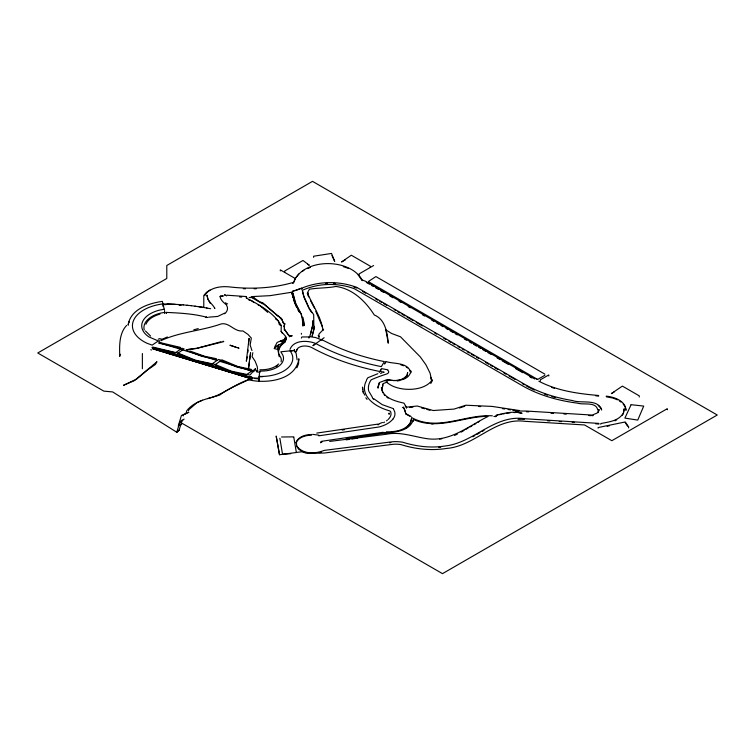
<?xml version="1.0" encoding="UTF-8"?>
<svg xmlns="http://www.w3.org/2000/svg" width="755" height="755" viewBox="0 0 755 755"><rect width="100%" height="100%" fill="white"/><g stroke="black" fill="none" stroke-linecap="round" stroke-linejoin="round"><path stroke-width="1.13" d="M303.048 323.263L303.019 326.066L302.17 317.534M312.891 323.253L312.919 320.658L312.919 321.337M378.057 386.418L378.01 388.155L379.265 382.606L387.447 379.463C394.034 381.407 402.981 381.077 407.181 374.867L407.634 372.498L407.181 375.537L405.51 377.708M312.759 325.16L312.891 322.574M166.43 312.41L166.364 313.183L166.43 312.41C180.275 313.042 194.46 313.787 207.785 317.562M247.848 352.396L248.055 350.046M248.555 344.195L249.065 338.344L246.347 361.22L247.215 356.898M411.532 418.383C410.097 429.652 395.762 432.181 386.381 431.803L386.22 432.728L382.634 432.341L322.036 441.241C320.686 440.939 319.903 443.997 321.101 442.27M411.532 419.053L410.39 423.451L407.483 426.754M413.145 421.441L413.259 419.402C437.447 430.397 462.173 416.902 486.862 416.345M248.688 368.487L249.509 361.739M249.782 359.493L250.594 352.736L248.121 370.12M259.022 377.123L258.795 381.435L259.107 378.255L252.576 377.896M262.646 376.726A31.455 18.158 0 0 1 259.107 376.698L259.767 371.064A22.178 12.797 0 0 0 282.908 355.331L280.832 351.792L294.365 350.443L296.168 353.51L297.102 359.861M312.759 324.49L310.494 334.644M246.319 297.225L247.498 298.659C260.173 305.256 273.801 312.985 281.275 325.499L281.115 331.36L282.191 333.106M386.22 433.398L386.381 432.473M254.907 370.903L255.313 368.582L254.775 370.299M278.633 344.95L277.812 349.489L274.122 348.565L278.633 344.95L277.812 349.489L279.227 356.709M312.513 326.405L309.833 336.23M252.84 352.661L252.095 356.615L255.143 361.22L257.162 366.354L257.54 368.638L256.53 371.875L259.918 372.3L259.918 371.63M128.114 324.763C130.775 309.144 148.707 303.321 162.382 301.368L164.279 309.531M314.495 326.32L312.136 336.192L314.495 327.387M378.227 386.041L379.312 383.257M226.576 295.96L226.793 295.196L246.319 296.555L246.338 298.263M120.375 354.246L119.734 356.407C119.45 346.111 118.969 333.436 126.604 325.433M179.888 422.045L176.764 432.238L112.646 391.92L103.841 391.137L37.75 352.981L166.789 278.482L166.789 265.486L312.513 181.351L717.25 415.014L442.487 573.649L179.888 422.045L182.276 419.922L179.095 430.161M185.815 413.787L186.825 410.654C195.016 400.471 208.069 398.782 219.724 395.054C228.387 388.429 238.806 384.512 248.376 379.765C265.911 383.936 295.875 380.652 298.857 358.748L298.518 363.872L296.875 367.817M289.995 349.367C293.752 339.505 308.267 340.382 315.713 343.478A181.068 104.539 0 0 0 381.341 366.628L384.38 361.588A171.829 99.198 0 0 1 327.019 342.232L321.677 339.684M294.016 281.341C304.048 257.842 349.744 258.125 361.919 279.595M294.016 282.011L295.29 278.321M382.955 384.757L382.257 388.145L382.955 383.691L386.824 382.181C396.592 391.873 424.499 392.392 432.313 379.661M413.145 420.375C408.663 431.898 394.27 431.992 384.002 433.219L346.139 438.787M630.859 405.237L624.885 418.1L637.748 420.091L643.713 406.086L630.859 404.661M205.964 317.572L206.341 316.826M278.529 351.018A26.755 15.449 0 0 1 284.711 342.411L286.4 338.457L285.626 336.334L281.115 331.36M285.022 338.429L284.682 339.099L286.4 338.457L285.031 337.221M251.575 378.953L251.868 377.811L154.633 347.998M598.819 410.758L596.894 413.193L592.128 415.061L526.348 411.05L515.816 411.022M598.111 412.711L598.989 409.418L598.989 410.088M430.756 383.493L432.313 380.737M295.998 442.364C298.518 436.371 305.7 434.625 311.617 434.455M295.998 443.034C298.518 437.041 305.7 435.295 311.617 435.135M380.171 370.771L381.464 368.619L387.919 369.827M381.03 370.007L380.171 371.441L384.163 372.187L383.285 372.47M385.748 362.173L384.625 364.042L384.625 363.363M366.534 379.822L367.836 377.764L377.859 373.678M297.14 349.848L296.083 351.896C296.857 345.054 306.964 344.959 311.787 347.602C332.842 359.106 355.879 366.637 379.34 371.394L379.34 372.46M283.153 341.524L286.4 338.457L277.104 342.477L274.565 347.225L284.786 341.694L283.852 340.58L281.068 340.788M295.979 277.453L298.772 273.989M622.092 415.325L623.366 413.74L624.215 408.738L623.366 413.07C618.685 421.082 608.86 421.856 600.772 423.555L600.772 424.234M323.612 329.237L318.978 334.04L318.978 336.56M159.362 342.949L158.909 343.44L159.484 343.572M252.378 378.982L152.699 348.829M179.011 430.237L176.764 432.238L179.02 430.246M182.115 420.837L184.107 419.072M283.238 341.656L285.909 339.439L284.144 340.93L285.909 340.109M278.689 363.986C273.688 368.629 266.534 369.922 259.918 369.78M222.31 296.29L220.054 296.422L220.838 296.045M302.208 271.507L303.935 270.262M224.641 313.117L217.676 316.458L208.71 317.157M175.924 352.425L181.974 348.234L184.163 348.904L178.114 353.095L152.727 347.073M212.448 363.617L218.488 359.427L221.432 360.333L215.383 364.514L195.281 360.126L178.114 353.095M247.159 374.253L253.199 370.073L254.067 370.337L249.933 375.103L231.266 371.158L215.383 364.514M324.14 337.721L312.91 345.677L314.778 344.403M368.648 281.322L375.896 276.575L544.884 374.14M477.707 422.479L479.378 421.394M402.774 379.472L404.595 378.293M405.048 428.481L406.785 427.377M615.004 420.865L616.731 419.808M209.956 289.995L206.521 292.308L203.784 295.498L203.784 307.417M220.668 296.706L220.215 297.555A28.011 16.176 0 0 0 224.235 302.991L226.358 304.746L227.34 307.077A16.431 9.485 0 0 1 224.641 313.787M345.46 259.739L341.553 261.994L351.311 255.218L370.309 266.185L370.309 267.327M373.593 265.543L359.163 273.876L359.163 274.943M368.733 281.841L537.635 379.463L544.884 375.273M461.107 432.134L464.07 430.425M466.033 429.284L468.006 428.151M469.978 427.009L471.95 425.877M473.923 424.735L475.895 423.602M472.856 436.777L474.886 435.607M476.924 434.436L479.972 432.672M482.001 431.501L484.04 430.322M614.353 391.864L611.352 393.6L622.375 386.098L639.277 395.856L639.277 396.998M312.683 434.38L318.78 435.154L318.78 435.824L379.284 426.934A27.944 16.129 0 0 0 393.015 419.006M179.916 425.056L181.615 424.282L179.954 425.291M187.07 412.938L181.417 415.486L178.255 426.056M188.863 412.334L183.238 414.873L183.238 415.939M161.23 339.693L167.336 336.966M307.672 268.601L310.475 267.355M454.519 435.418L457.313 434.182M296.649 445.705C302.396 454.576 315.43 453.981 324.159 450.405L389.533 442.119C393.884 441.42 398.357 441.448 402.708 442.222C416.458 446.488 431.03 448.31 445.337 445.969C474.093 442.713 494.601 414.004 525.216 418.761L598.923 423.404L598.923 424.074L595.563 423.781M202.51 400.207L197.187 402.519L188.599 409.871L188.599 410.937M382.464 422.489L378.897 423.829M293.676 282.323C272.866 288.382 250.717 289.392 229.237 286.881C220.696 286.041 210.324 287.428 204.992 294.931L204.992 295.601M292.685 283.418L293.676 283.002M301.66 289.335L301.566 288.193L292.61 291.241L295.63 290.477M303.038 290.014C319.091 282.983 337.957 282.7 354.359 288.731L522.687 385.909C539.476 395.46 558.417 400.678 577.49 403.142C583.455 405.19 596.365 401.33 597.752 410.125M488.041 416.477C468.817 425.829 450.754 441.694 427.811 438.787C414.099 436.956 400.414 431.294 386.315 434.257L329.709 441.43M158.182 339.212L159.701 338.636L161.938 339.316M160.739 340.76C179.964 331.775 201.179 330.992 221.111 323.952C229.265 322.074 234.324 332.096 242.902 330.926L247.923 334.38L251.33 338.08L250.141 345.092L251.953 350.499M221.441 296.356L221.894 296.196A6.361 3.671 0 0 1 222.574 296.007M385.135 380.964L386.334 380.529M256.53 371.205L257.87 370.733M459.436 407.993L464.778 406.237M207.559 398.668C223.754 394.827 236.39 382.407 252.576 378.566M321.479 442.081L322.036 441.911M377.906 424.791L378.897 424.508M496.092 415.269C504.416 413.202 513.362 410.88 521.856 413.079M496.092 415.599L497.753 415.127M193.79 329.803L198.263 328.595M220.866 341.779L197.093 348.206L186.155 349.754L196.338 348.508L223.801 341.619L223.131 341.166M227.604 303.755L226.358 304.076L225.688 302.613M296.394 290.288L301.566 288.193M499.442 414.693L501.16 414.297M607.162 426.264L609.417 425.792M592.128 415.731L593.26 415.524M164.279 309.239L159.673 310.088A29.492 17.025 0 0 0 148.895 336.89L158.295 340.977L152.142 345.129L147.131 343.308A38.769 22.386 0 0 1 133.437 320.696A38.769 22.386 0 0 1 162.986 303.887L162.986 306.398M502.905 413.929L504.67 413.608M316.76 433.096L377.906 424.112M342.147 430.039L344.45 429.699M361.654 436.097L363.986 435.758M346.139 439.854L349.584 439.353M351.877 439.014L357.615 438.174M389.533 442.798L390.863 442.6M506.454 413.325L510.069 412.862M283.852 340.58L280.454 341.052L282.795 342.628M397.234 380.954L399.235 380.69M439.495 439.099L441.788 438.815M409.786 407.474L412.957 407.134M292.204 350.943L290.043 350.867A31.455 18.158 0 0 1 259.107 376.405M438.797 447.347L440.684 447.215M319.195 452.566L321.007 452.462L321.007 451.792M290.675 453.708L282.521 454.161L279.86 438.221M325.49 283.484L327.519 283.38M513.74 412.551L517.43 412.4L521.856 413.419M254.171 288.787L256.341 288.75M251.217 296.621L270.026 295.667L291.902 292.213L294.006 300.367M518.053 419.346L520.733 419.318M281.549 436.985L293.837 436.871M492.354 415.816C465.278 414.108 437.617 431.813 411.607 417.562M249.178 297.508L251.009 297.527M224.792 295.063L225.556 295.082M162.382 303.887L175.236 304.303M163.75 304.595L165.968 304.633M167.081 303.982L179.275 304.558M166.204 312.4L166.364 313.183M521.63 419.299L524.319 419.402M243.327 288.693L245.498 288.787M239.618 296.979L241.685 297.074M478.425 406.454L480.709 406.567M598.668 395.488C578.198 393.732 557.265 390.892 538.825 381.19M606.256 396.13C614.344 396.988 625.48 400.735 626.018 410.324L625.121 406.624L623.186 404.057M598.668 396.158L595.516 395.752M606.256 396.8L613.211 398.121L617.42 399.857M309.135 453.283L311.419 453.387M526.348 411.72L528.698 411.862M551.018 413.221L553.368 413.363M563.938 414.014L566.288 414.155M588.607 415.514L590.957 415.656M547.526 420.799L549.876 420.941M559.266 421.516L561.616 421.658M572.186 422.3L574.536 422.441M333.616 283.38L335.626 283.531M431.341 423.781L433.125 423.923M179.124 304.567L183.295 304.878M179.124 305.237L181.124 305.398M247.055 374.81C235.805 373.885 224.839 370.233 214.901 364.948M183.116 304.888L187.306 305.256M254.454 378.481L257.946 378.812M212.334 364.165L194.988 360.616L177.651 353.529M187.098 305.256L191.298 305.69M220.054 296.422L222.546 296.205A5.011 2.897 0 0 1 223.65 295.941M191.062 305.69L195.262 306.19M251.339 369.393L237.768 366.477L221.885 359.842M251.283 370.195L237.315 367.194L221.196 360.484M194.998 306.181L203.133 307.361M216.392 358.682L204.841 356.332L189.882 351M216.307 359.474L201.33 356.162L186.343 350.292M519.572 410.569L492.147 406.416L465.844 405.218L454.085 409.078L433.21 410.522L417.194 406.02L406.615 407.143L406.615 407.813M502.424 408.644L504.717 408.993M508.143 409.512L510.427 409.861M512.711 410.201L518.43 411.069M198.914 306.738L207.021 308.031M175.764 352.953L153.02 347.734M180.596 347.432L159.23 342.402M180.426 348.215L159.484 343.317M235.975 347.168L229.907 345.214L238.995 348.291L238.155 347.574M385.748 361.503C393.732 364.231 407.417 361.89 410.673 372.064M206.662 308.012L210.664 308.729M393.534 408.691L382.162 404.614L373.621 398.602M303.859 452.103L305.926 452.67M421.46 407.889L424.669 408.795M426.801 409.389L430.01 410.295M551.886 396.526L555.161 397.489M248.499 299.763L251.736 300.754L254.01 302.632M159.937 342.959L216.987 360.446M219.224 361.135L253.907 371.762M154.633 348.121L197.102 361.145M199.339 361.824L233.984 372.451M236.221 373.13L251.868 377.934L250.113 376.585M152.991 348.517L250.141 378.293M250.575 378.585L152.529 348.536L152.142 347.357L152.85 348.263M150.802 349.782L151.481 349.99M400.792 364.797L403.689 365.76M551.641 387.4L554.406 388.334M544.421 394.101L547.592 395.167M343.317 266.628L348.376 268.374M362.155 280.011L365.326 281.153L534.899 379.057M353.925 287.023L356.775 288.042M321.857 339.995L315.514 337.513L309.342 336.626L308.842 338.014L309.342 336.957L301.868 336.947L301.377 338.108M258.21 304.963L260.003 305.681L267.723 312.353M281.275 325.499L279.312 324.659L278.35 320.762L275.518 318.903M224.499 294.771L225.235 295.092M411.135 416.496L405.661 413.608M530.661 388.212L534.408 390.033M409.71 416.147L405.661 413.938L405.586 412.938M536.456 378.802L537.022 379.104M526.244 385.852L529.727 387.749M366.345 282.408L369.412 284.182M371.451 285.362L373.498 286.541M375.537 287.721L378.604 289.486M380.643 290.666L383.71 292.44M389.844 295.979L392.902 297.744M399.036 301.283L401.075 302.462M408.228 306.596L410.276 307.766M422.526 314.844L424.574 316.024M431.728 320.158L433.766 321.337M436.834 323.102L438.872 324.282M440.92 325.462L442.959 326.641M446.026 328.416L448.064 329.595M450.112 330.775L453.179 332.54M455.218 333.719L457.266 334.899M464.41 339.033L466.458 340.212M469.525 341.977L471.564 343.157M473.611 344.337L476.669 346.111M478.717 347.291L480.756 348.47M482.804 349.65L485.861 351.415M487.909 352.594L490.976 354.359M497.101 357.898L500.169 359.673M502.207 360.852L508.341 364.391M515.486 368.516L522.639 372.649M529.793 376.773L531.831 377.953M362.759 291.496L365.75 293.223M375.726 298.98L377.717 300.131M379.708 301.283L381.709 302.434M383.7 303.586L386.692 305.313M394.176 309.635L395.837 310.588M397.876 311.768L399.914 312.947M401.953 314.127L405.02 315.892M407.058 317.072L413.174 320.601M416.231 322.366L422.356 325.905M434.597 332.974L436.635 334.144M443.78 338.268L445.818 339.448M448.876 341.213L450.914 342.392M452.953 343.572L454.991 344.752M458.058 346.517L460.097 347.696M462.135 348.867L464.174 350.046M467.232 351.811L469.28 352.991M471.318 354.17L474.376 355.935M476.414 357.115L478.453 358.295M485.597 362.419L488.655 364.184M490.693 365.363L492.732 366.534M494.78 367.713L497.838 369.478M503.953 373.017L505.992 374.197M509.059 375.962L515.174 379.491M522.318 383.615L524.357 384.795M307.511 264.222L309.333 265.269L302.982 260.466L284.729 270.998L284.729 272.13M406.19 367.005L407.738 367.94M301.84 451.216L298.867 449.423L296.649 446.384L296.46 442.402L296.46 443.081M386.975 397.29L388.145 398.121M619.289 400.877L620.912 402.037M598.224 405.388L601.15 408.332L601.641 410.022C598.064 398.338 581.303 403.84 572.356 400.518C555.991 397.838 539.834 392.949 525.376 384.71L356.775 287.372C339.363 280.898 319.384 280.973 302.16 288.023L302.16 288.693M150.575 336.05L145.47 330.954M251.17 376.575L252.698 378.189M387.919 370.497L388.212 370.762A4.162 2.407 0 0 1 386.56 374.027A120.3 69.46 0 0 0 371.149 379.841L370.29 381.2A38.203 22.055 0 0 0 368.714 391.005M358.163 274.792L362.155 280.681M384.068 394.582L384.937 395.516M372.347 397.224L369.11 391.732M365.798 397.762L367.062 399.386M309.201 308.918L311.768 312.598M210.164 303.246L207.88 299.14L207.002 295.111L207.002 295.781M301.273 314.25L301.868 316.911L301.273 314.25L298.678 310.258M319.044 336.664L318.251 335.428L319.044 337.73M301.018 313.627L295.696 303.331L292.893 292.855M625.244 422.526L627.49 426.141M405.209 405.831L406.501 407.993M393.534 409.361L393.987 410.107A21.499 12.41 0 0 1 393.015 419.006M284.786 342.364L284.711 341.741A26.755 15.449 0 0 0 278.529 350.348L278.623 353.859L280.747 357.474A19.951 11.523 0 0 1 281.086 361.768M403.463 407.426L404.151 408.7M299.754 312.268L294.582 301.915M297.8 309.701L298.971 311.758M382.747 392.732L381.426 387.475L381.426 388.145M363.986 393.591L364.797 395.158M310.711 300.971L314.41 308.049M406.501 407.322L403.982 403.151C395.573 401.198 383.606 398.319 381.483 388.41M297.527 308.172L295.696 304.001M295.752 305.539L296.724 307.625M331.983 255.558L334.701 261.419L331.53 253.444L313.627 256.219L313.627 257.351M308.757 307.936L303.897 297.055L302.33 290.835M307.842 294.922L308.701 296.932M315.75 311.211L322.451 326.99M214.647 307.804L214.816 308.531C213.231 304.378 207.625 301.594 207.229 296.347M404.718 409.654L405.473 412.617M294.884 303.434L293.44 299.188M409.795 370.214L410.38 371.894M294.931 301.896L292.893 293.525M363.344 391.996L362.494 387.117L362.589 389.825M362.872 391.449L363.344 393.062M430.737 377.311L431.662 380.709L430.114 373.225L425.886 364.703L420.214 356.822L400.509 336.796L391.637 333.483L385.843 329.859L388.268 343.185C387.202 332.644 385.418 319.469 374.235 314.929C365.637 301.339 352.528 288.561 335.909 286.456C327.198 288.174 318.082 287.768 309.493 289.222L308.078 291.421L308.078 293.94M302.982 317.459L304.18 325.537L303.472 319.969M292.572 295.516L295.45 304.501L291.902 292.213L292.874 297.055M405.331 411.956L403.463 407.096L402.472 407.625M302.349 290.241L303.897 296.375L309.201 308.248L313.693 314.675L313.863 327.359M164.779 313.155L164.59 312.372L160.541 313.117A27.265 15.742 0 0 0 144.233 329.935M302.34 317.827L303.01 321.196L302.708 319.62M279.397 454.708L276.188 436.069L279.595 454.736L301.519 451.792L307.417 453.406L324.31 453.019L390.703 444.601C394.167 444.025 397.725 444.025 401.179 444.648C415.826 449.272 431.416 450.829 446.63 448.432C475.188 446.186 494.94 417.279 524.791 421.309L584.559 424.961L611.843 440.703L667.297 408.691L667.297 409.757M292.166 293.525L292.402 294.903M293.837 437.447L296.328 452.358M405.473 412.277L405.586 413.278M302.698 319.648L303.038 324.225M294.365 350.726L294.337 349.584L294.337 351.811M322.97 330.596C321.375 317.091 312.485 305.36 307.408 292.846L307.408 293.921M389.08 413.495L389.08 414.099L389.08 413.023M628.613 427.953L628.613 426.811L625.244 421.951L598.12 427.557L598.12 428.132M548.791 375.999L548.791 374.933L540.306 379.831L540.306 380.898M410.871 372.725L410.871 370.903C409.625 380.369 396.96 381.492 389.391 380.067L387.07 380.898L387.07 382.728M301.377 333.323L301.377 334.229M294.61 279.199L294.61 278.133L280.313 269.875L280.313 270.941M278.623 353.859L278.623 354.529M164.59 310.531L164.59 313.042M159.22 340.345L159.23 342.864M142.374 353.51L142.374 368.742M129.058 321.724L129.058 322.829M128.256 324.452L128.256 325.16M388.089 419.506A24 13.854 0 0 0 389.42 418.062A17.554 10.136 0 0 0 390.533 411.437L389.41 410.795A44.979 25.972 0 0 1 367.591 397.338A42.148 24.339 0 0 1 366.534 380.492M387.315 420.186A24 13.854 0 0 1 386.466 420.846M384.588 422.073A24 13.854 0 0 1 383.549 422.64M145.96 324.225A25.915 14.968 0 0 1 159.966 314.127M380.548 373.395A124.075 71.631 0 0 1 381.917 372.923M373.621 399.272A41.034 23.688 0 0 1 372.347 397.894M277.51 365.448A18.601 10.74 0 0 1 276.236 366.571M284.682 323.687L284.078 326.396L284.682 323.687L283.729 323.093L284.682 324.593L284.682 323.687M156.832 361.871L155.454 364.41L147.669 369.865L136.579 379.142L123.546 385.276L134.39 380.605L156.832 361.871M292.006 335.796L289.439 336.739L288.806 335.022L289.439 335.833L292.006 335.796M494.138 416.458L496.026 416.524L494.138 416.458M253.973 297.753L251.717 297.545L262.617 303.821L262.617 302.915L258.927 301.358L253.973 297.753M281.426 318.431L278.567 316.185L281.426 319.337L281.426 318.431L283.436 323.149L281.426 318.431M278.312 316.279L262.617 302.915L278.312 316.279M288.514 335.078L284.456 329.312L284.39 326.396L284.456 330.228L284.456 329.312L288.514 335.078"/></g></svg>
